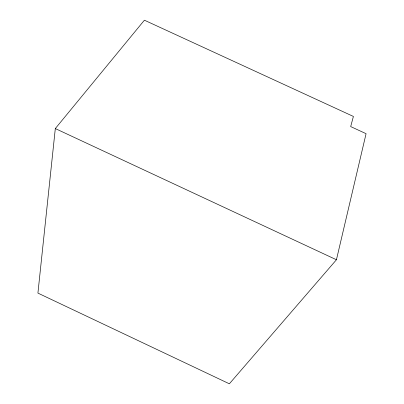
<?xml version="1.0" encoding="UTF-8"?>
<svg xmlns="http://www.w3.org/2000/svg" width="404" height="404" viewBox="0 0 404 404"><rect width="100%" height="100%" fill="white"/><g stroke="black" fill="none" stroke-linecap="round" stroke-linejoin="round"><path stroke-width="0.61" d="M55.313 128.568L37.92 293.102L229.356 383.8L336.436 259.757L366.08 133.684L350.687 126.583L353.399 116.443L144.405 20.2L55.313 128.568L336.436 259.757"/></g></svg>
